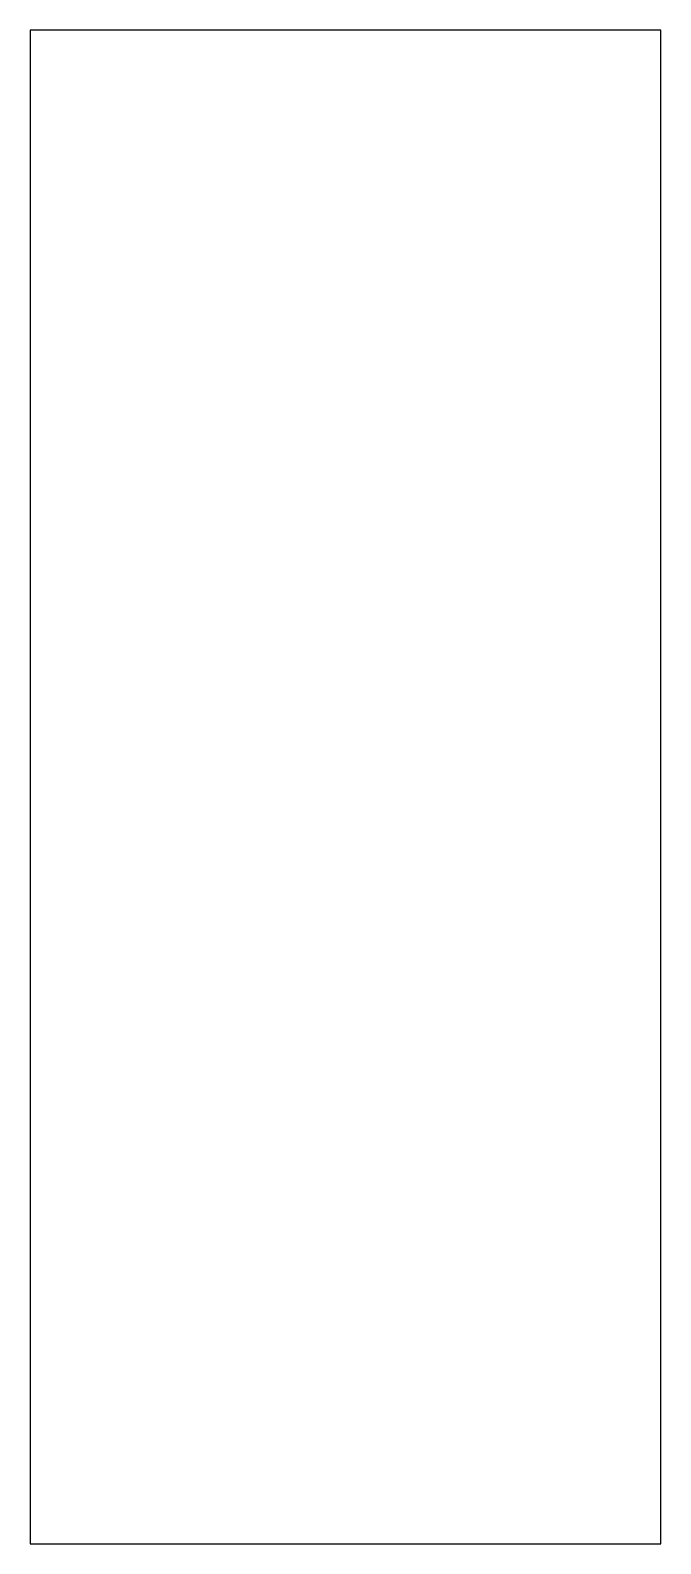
# Model space of a CAD drawing. Header units: millimetres. Extents: x -461 to 1315, y -154 to 152.
# Drawn here: x 1258.06 to 1260.56, y 39.98 to 45.98 of the extents above; entities that cross this region are included whole.
import ezdxf

# ---------------------------------------------------------------- set-up
doc = ezdxf.new("R2010")
doc.units = ezdxf.units.MM
doc.layers.add('C-TRAL', color=212, linetype='Continuous')

msp = doc.modelspace()

# ---------------------------------------------------------------- linework, layer by layer
at = {"layer": 'C-TRAL'}
for p, q in [((1260.5555, 45.9807, 0.0948), (1258.0555, 45.9807, 0.0948)), ((1258.0555, 45.9807, 0.0948), (1258.0555, 39.9807, 0.0948)), ((1260.5555, 45.9807, 0.0948), (1258.0555, 45.9807, 0.0948)), ((1258.0555, 45.9807, 0.0948), (1258.0555, 39.9807, 0.0948)), ((1260.5555, 39.9807, 0.0948), (1260.5555, 45.9807, 0.0948)), ((1260.5555, 39.9807, 0.0948), (1260.5555, 45.9807, 0.0948)), ((1258.0555, 39.9807, 0.0948), (1260.5555, 39.9807, 0.0948)), ((1258.0555, 39.9807, 0.0948), (1260.5555, 39.9807, 0.0948))]:
    msp.add_line(p, q, dxfattribs=at)

doc.saveas('drawing.dxf')
